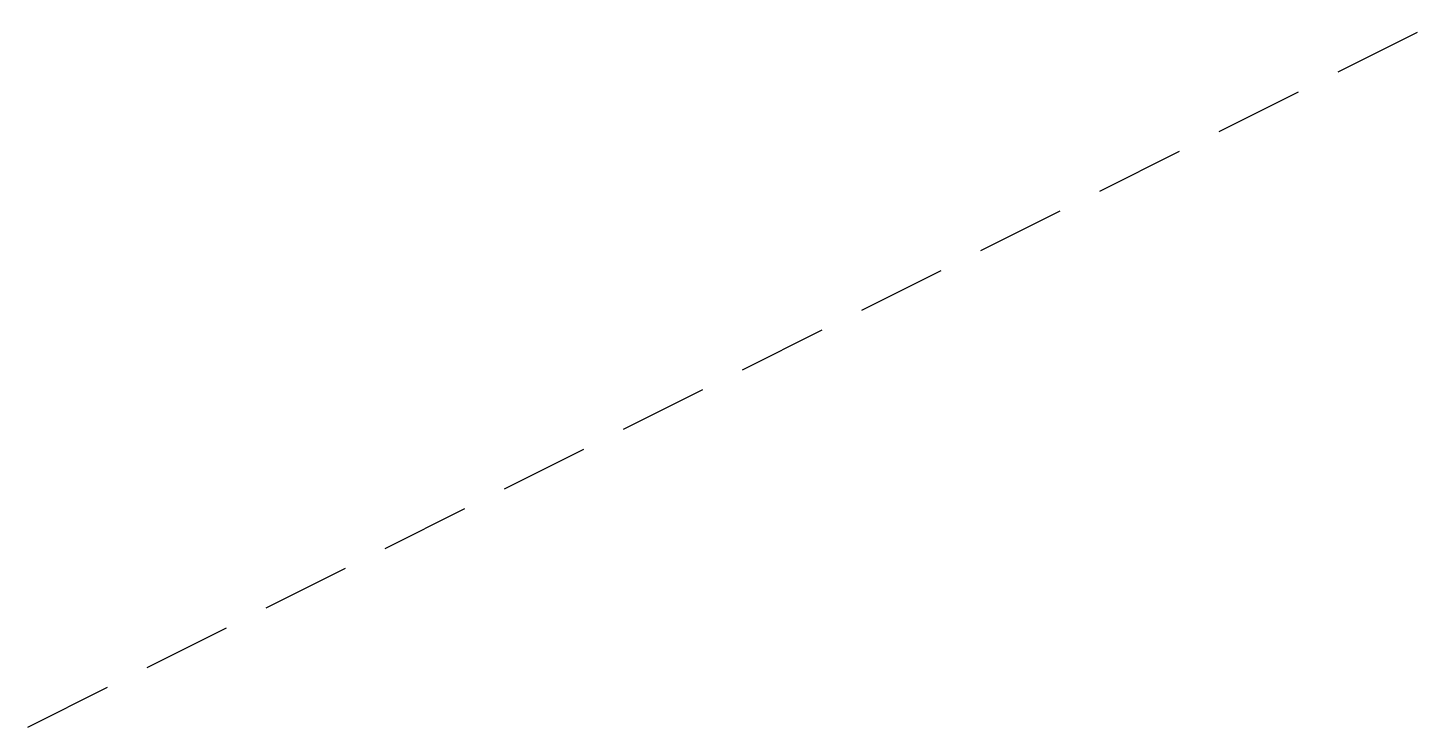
# Model space of a CAD drawing. Extents: x 0 to 100, y 0 to 50.
import ezdxf

# ---------------------------------------------------------------- set-up
doc = ezdxf.new("R2010")
doc.units = 0
doc.linetypes.add('HIDDEN', pattern=[9.525, 6.35, -3.175])
doc.layers.get('0').update_dxf_attribs({"linetype": 'CONTINUOUS', "lineweight": 25})

msp = doc.modelspace()

# ---------------------------------------------------------------- linework, layer by layer
at = {"linetype": 'HIDDEN'}
msp.add_line((0, 0), (100, 50), dxfattribs=at)

doc.saveas('drawing.dxf')
